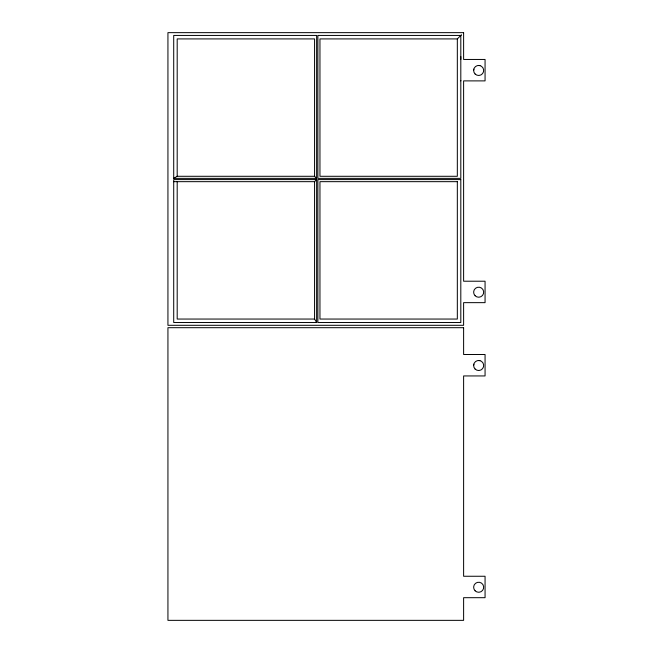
<?xml version="1.0" encoding="UTF-8"?>
<svg xmlns="http://www.w3.org/2000/svg" width="653" height="653" viewBox="0 0 653 653"><rect width="100%" height="100%" fill="white"/><g stroke="black" fill="none" stroke-linecap="round" stroke-linejoin="round"><path stroke-width="0.98" d="M460.806 59.456L460.806 56.55M460.806 80.89L460.806 80.441M473.637 70.451L473.809 69.153M473.637 365.492L473.809 364.194M173.494 181.665L314.575 181.665L316.648 179.591L316.648 322.525L173.714 322.525L173.714 179.591L316.648 179.591M457.329 38.911L457.329 176.286L319.954 176.286L319.954 38.911L457.329 38.911L461.524 34.74M173.714 178.367L177.192 176.286L314.575 176.286L316.648 178.367L316.648 35.433L173.714 35.433L173.714 178.367L316.648 178.367M316.648 322.525L314.575 319.048L177.192 319.048L177.192 181.665M478.665 65.431L479.963 65.602M478.665 360.472L479.963 360.644M314.575 176.286L314.575 38.911L177.192 38.911L177.192 176.286M314.575 181.665L314.575 319.048M463.614 32.65L167.935 32.65L167.935 325.308L463.614 325.308L463.614 302.649L485.065 302.649L485.065 281.214L463.614 281.214L463.614 80.89L485.065 80.89L485.065 59.456L463.614 59.456L463.614 32.65M460.806 35.433L317.872 35.433L317.872 178.367L460.806 178.367L460.806 35.433M460.806 179.591L317.872 179.591L317.872 322.525L460.806 322.525L460.806 179.591M457.329 181.665L319.954 181.665L319.954 319.048L457.329 319.048L457.329 181.665M463.614 327.692L167.935 327.692L167.935 620.35L463.614 620.35L463.614 597.691L485.065 597.691L485.065 576.256L463.614 576.256L463.614 375.94L485.065 375.94L485.065 354.497L463.614 354.497L463.614 327.692M475.106 590.802A5.02 5.02 0 0 0 483.514 588.549A5.02 5.02 0 0 0 477.359 582.403A5.02 5.02 0 0 0 475.106 590.802M475.106 369.043A5.02 5.02 0 0 0 483.514 366.798A5.02 5.02 0 0 0 477.359 360.644A5.02 5.02 0 0 0 475.106 369.043M475.106 295.752A5.02 5.02 0 0 0 483.514 293.507A5.02 5.02 0 0 0 477.359 287.353A5.02 5.02 0 0 0 475.106 295.752M475.106 74.001A5.02 5.02 0 0 0 483.514 71.748A5.02 5.02 0 0 0 477.359 65.602A5.02 5.02 0 0 0 475.106 74.001"/></g></svg>
